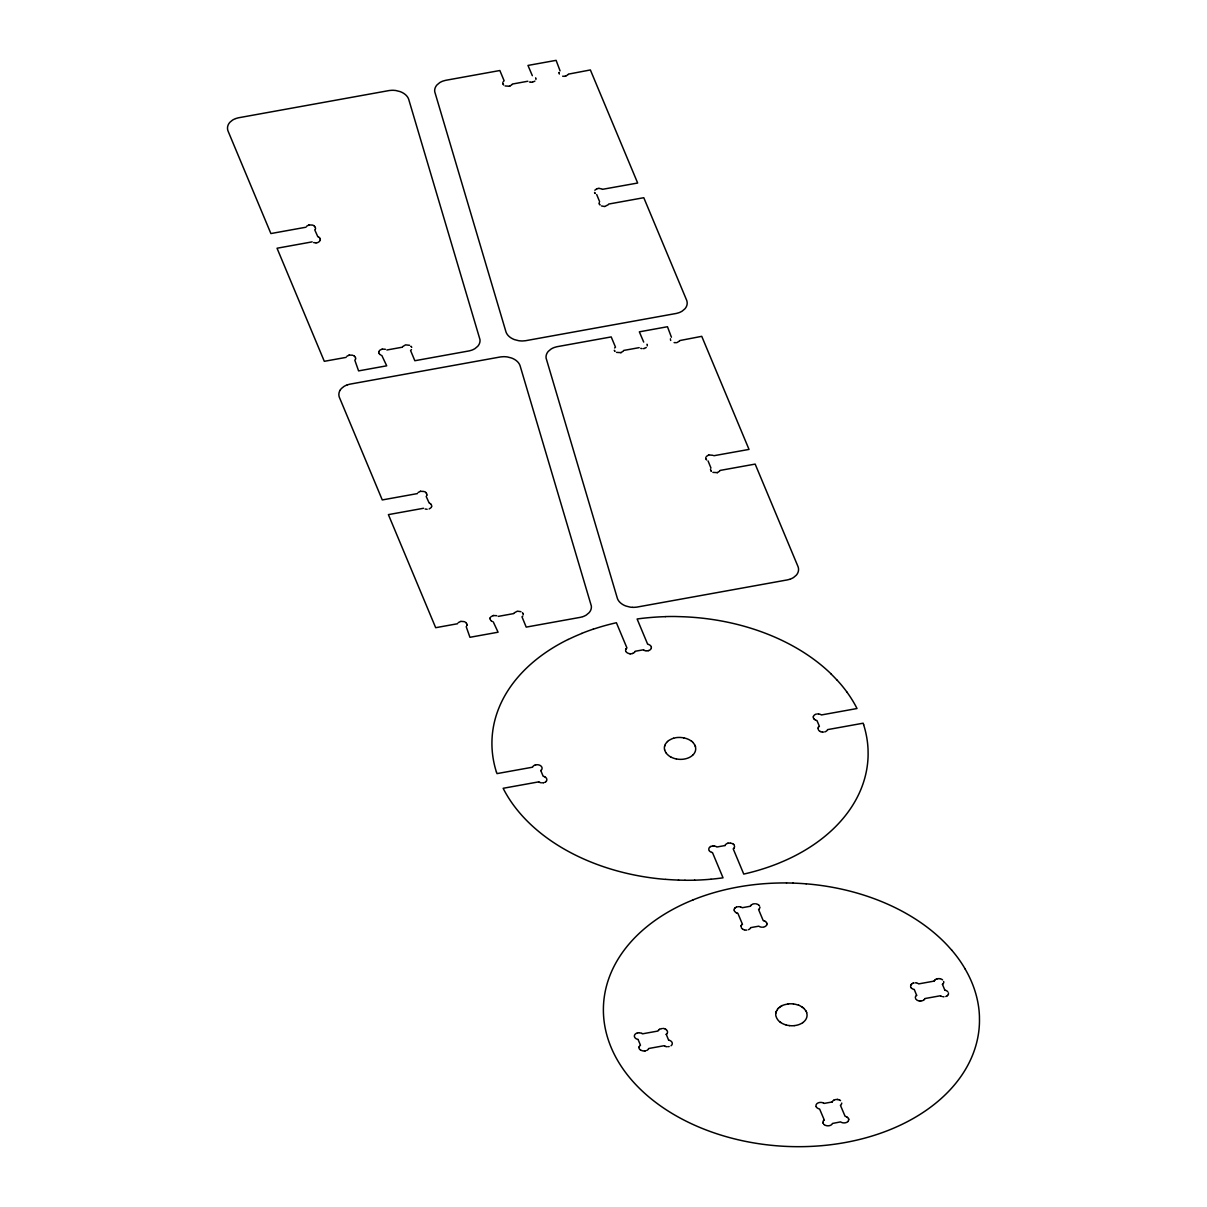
<?xml version="1.0" encoding="UTF-8"?>
<svg xmlns="http://www.w3.org/2000/svg" width="1207" height="1207" viewBox="0 0 1207 1207"><rect width="100%" height="100%" fill="white"/><g stroke="black" fill="none" stroke-linecap="round" stroke-linejoin="round"><path stroke-width="1.5" d="M320.247 240.087L320.262 239.982A4.994 3.5 3 0 0 320.262 239.333M426.84 495.066L426.856 494.945A4.994 3.5 3 0 0 426.856 494.297M431.608 506.487L431.623 506.367A4.994 3.5 3 0 0 431.638 505.718M355.582 358.841L355.597 358.72A5.009 3.5 3 0 0 355.597 358.072M378.802 351.78L378.787 351.901A5.054 3.546 3 0 0 378.772 352.489M466.943 625.226L466.973 625.105A5.009 3.5 3 0 0 466.973 624.457M490.163 618.24L490.163 618.18A5.024 3.515 3 0 0 490.148 618.935M535.893 79.466L535.908 79.345A5.975 4.179 3 0 0 535.923 78.862M599.215 202.64L599.2 202.701A5.507 3.862 3 0 0 599.185 203.259L599.26 203.636M647.254 345.851L647.269 345.745A5.975 4.179 3 0 0 647.299 345.247M670.473 338.805L670.458 338.865A6.035 4.224 3 0 0 670.428 339.393M705.793 457.619L705.793 457.664A5.507 3.862 3 0 0 705.778 458.222L705.793 458.373M559.082 72.526L559.113 72.42A6.035 4.224 3 0 0 559.067 72.993M776.146 1012.205L776.101 1012.401A17.29 12.1 3 0 0 775.965 1012.96M568.452 74.125L590.374 69.946L637.658 183.026L602.444 189.333M915.57 996.59L915.54 996.635A5.522 3.862 3 0 0 915.389 997.148M943.527 983.071L943.557 983.011A5.522 3.862 3 0 0 943.708 982.498M948.31 994.477L948.325 994.432A5.522 3.862 3 0 0 948.476 993.919M315.268 229.3L315.299 229.239A5.763 4.028 3 0 0 315.434 228.847L315.495 228.561A4.994 3.5 3 0 0 315.495 227.912M320.036 240.706L320.066 240.661A5.763 4.028 3 0 0 320.202 240.253M355.371 359.46L355.401 359.399A5.718 3.998 3 0 0 355.552 359.007M378.983 351.207L379.013 351.162A5.748 4.028 3 0 0 378.832 351.614M426.629 495.685L426.659 495.639A5.763 4.028 3 0 0 426.795 495.232M431.397 507.106L431.427 507.046A5.763 4.028 3 0 0 431.578 506.653M466.747 625.845L466.762 625.799A5.718 3.998 3 0 0 466.913 625.392M490.344 617.607L490.374 617.546A5.748 4.028 3 0 0 490.208 617.999M679.782 340.555L701.75 336.331L749.019 449.411L713.82 455.733M924.668 998.958L924.698 998.898A5.069 3.546 3 0 0 924.849 998.566L940.389 995.76A4.919 3.44 3 0 0 940.721 996.016M934.399 980.748L934.429 980.688A5.069 3.546 3 0 0 934.263 981.08L918.708 983.886A4.707 3.289 3 0 0 918.225 983.599M568.241 74.502L565.781 76.116M411.466 349.608L410.576 350.513L414.846 360.727L468.557 351.011A9.777 6.835 3 0 0 469.357 350.86L471.65 350.196A9.671 6.759 3 0 0 472.375 349.924A9.641 6.744 3 0 0 473.069 349.623L474.396 348.944A9.867 6.895 3 0 0 475.03 348.567L477.655 346.364A9.731 6.82 3 0 0 477.942 346.032A30.914 21.635 3 0 0 478.334 345.534A29.149 20.398 3 0 0 478.575 345.187A9.581 6.714 3 0 0 478.892 344.644L479.104 344.297A24.2 16.928 3 0 0 479.435 343.557A22.571 15.782 3 0 0 479.632 342.984A20.187 14.122 3 0 0 479.798 342.411A19.523 13.669 3 0 0 479.964 341.445A18.346 12.824 3 0 0 480.009 340.676L480.009 340.283A17.788 12.447 3 0 0 479.948 339.499L408.811 99.698A16.295 11.406 3 0 0 407.815 97.435L407.332 96.711A17.788 12.447 3 0 0 406.774 96.017L406.487 95.685A18.346 12.824 3 0 0 405.839 95.021A19.523 13.669 3 0 0 404.933 94.252A20.187 14.122 3 0 0 404.345 93.814A22.571 15.782 3 0 0 403.742 93.392L403.53 93.271A21.922 15.344 3 0 0 402.882 92.879L402.429 92.637A9.581 6.714 3 0 0 401.961 92.396A29.149 20.398 3 0 0 401.252 92.064A30.914 21.635 3 0 0 400.769 91.868A9.731 6.82 3 0 0 400.03 91.581L396.047 90.57A9.867 6.895 3 0 0 395.232 90.45L393.557 90.314A9.641 6.744 3 0 0 392.713 90.299A9.671 6.759 3 0 0 391.883 90.299L389.393 90.51A9.777 6.835 3 0 0 388.594 90.646L238.971 117.698A9.762 6.835 3 0 0 238.171 117.864L235.878 118.512M608.343 204.662L604.767 206.488M614.635 347.978L615.479 347.133L611.21 336.919L557.498 346.62A9.777 6.835 3 0 0 556.699 346.786L554.405 347.45A9.671 6.759 3 0 0 553.681 347.722A9.641 6.744 3 0 0 552.987 348.023L551.659 348.702A9.867 6.895 3 0 0 551.026 349.079L548.4 351.282A9.731 6.82 3 0 0 548.114 351.599A30.914 21.635 3 0 0 547.722 352.112A29.149 20.398 3 0 0 547.48 352.459A9.581 6.714 3 0 0 547.163 352.987L546.952 353.349A24.2 16.928 3 0 0 546.62 354.089A22.571 15.782 3 0 0 546.424 354.647A20.187 14.122 3 0 0 546.258 355.22A19.523 13.669 3 0 0 546.092 356.186A18.346 12.824 3 0 0 546.047 356.97L546.047 357.363A17.788 12.447 3 0 0 546.107 358.147L617.245 597.948A16.295 11.406 3 0 0 618.24 600.211L618.723 600.935A17.788 12.447 3 0 0 619.282 601.629L619.568 601.961A18.346 12.824 3 0 0 620.217 602.61A19.523 13.669 3 0 0 621.122 603.394A20.187 14.122 3 0 0 621.711 603.832A22.571 15.782 3 0 0 622.314 604.239L622.525 604.375A21.922 15.344 3 0 0 623.174 604.767L623.627 605.009A9.581 6.714 3 0 0 624.094 605.25A29.149 20.398 3 0 0 624.804 605.567A30.914 21.635 3 0 0 625.286 605.778A9.731 6.82 3 0 0 626.026 606.065L630.009 607.076A9.867 6.895 3 0 0 630.823 607.196L632.498 607.332M514.122 612.93L517.411 611.164L520.971 611.693M706.231 456.563L708.66 454.979M719.644 471.152L717.26 472.676M503.228 81.638L504.119 80.748L499.849 70.519L446.137 80.235A9.777 6.835 3 0 0 445.338 80.401L443.044 81.05A9.671 6.759 3 0 0 442.32 81.322A9.641 6.744 3 0 0 441.611 81.623L440.283 82.302A9.867 6.895 3 0 0 439.665 82.68L437.04 84.882A9.731 6.82 3 0 0 436.753 85.214A30.914 21.635 3 0 0 436.361 85.727A29.149 20.398 3 0 0 436.119 86.074A9.581 6.714 3 0 0 435.787 86.602L435.591 86.964A24.2 16.928 3 0 0 435.259 87.704A22.571 15.782 3 0 0 435.048 88.262A20.187 14.122 3 0 0 434.897 88.835A19.523 13.669 3 0 0 434.716 89.801A18.346 12.824 3 0 0 434.671 90.585L434.686 90.978A17.788 12.447 3 0 0 434.746 91.762L505.869 331.548A16.295 11.406 3 0 0 506.88 333.811L507.362 334.535A17.788 12.447 3 0 0 507.906 335.229L508.207 335.576A18.346 12.824 3 0 0 508.856 336.225A19.523 13.669 3 0 0 509.761 336.994A20.187 14.122 3 0 0 510.335 337.432A22.571 15.782 3 0 0 510.953 337.854L511.165 337.99A21.922 15.344 3 0 0 511.813 338.367L512.266 338.609A9.581 6.714 3 0 0 512.719 338.85A29.149 20.398 3 0 0 513.428 339.182A30.914 21.635 3 0 0 513.91 339.393A9.731 6.82 3 0 0 514.665 339.665L518.633 340.691A9.867 6.895 3 0 0 519.463 340.796L521.137 340.932A9.641 6.744 3 0 0 521.967 340.962A9.671 6.759 3 0 0 522.812 340.947L525.286 340.736A9.777 6.835 3 0 0 526.101 340.615L675.724 313.548A9.777 6.835 3 0 0 676.508 313.398L678.802 312.734A9.671 6.759 3 0 0 679.541 312.462A9.641 6.744 3 0 0 680.235 312.16L681.563 311.481A9.867 6.895 3 0 0 682.196 311.104L684.822 308.901A9.731 6.82 3 0 0 685.108 308.585A30.914 21.635 3 0 0 685.501 308.072A29.149 20.398 3 0 0 685.742 307.725A9.581 6.714 3 0 0 686.059 307.181L686.255 306.834A24.2 16.928 3 0 0 686.602 306.095A22.571 15.782 3 0 0 686.798 305.522A20.187 14.122 3 0 0 686.964 304.964A19.523 13.669 3 0 0 687.13 303.983A18.346 12.824 3 0 0 687.175 303.213L687.175 302.821A17.788 12.447 3 0 0 687.1 302.037L686.904 301.056A15.872 11.104 3 0 0 686.511 299.909L643.784 197.707L608.645 204.058M511.964 84.671L509.52 86.3M402.716 346.575L405.567 344.87L409.595 345.293M594.84 190.208L596.982 188.684M599.607 201.629L596.696 194.523M623.34 351.056L620.881 352.685M522.827 616.008L521.997 616.852L526.207 627.112L579.918 617.411A9.777 6.835 3 0 0 580.718 617.245L582.513 616.762M710.968 468.029L708.056 460.923M679.601 340.887L677.142 342.516M319.493 241.491L317.773 242.547M430.854 507.875L429.149 508.932M346.862 356.261L349.306 355.039M354.828 360.229L358.585 370.896L386.708 365.812L381.804 355.431M379.601 350.347L382.031 349.125M466.189 626.629L469.945 637.296L498.084 632.212L493.241 621.846M490.962 616.732L493.407 615.51M306.714 226.147L309.188 224.879M418.075 492.531L420.549 491.264M458.177 622.691L460.667 621.424M534.882 81.095L532.649 82.136M560.063 70.836L556.11 60.35L527.972 65.434L532.332 75.679M646.258 347.48L644.417 348.431M671.424 337.221L667.471 326.735L639.348 331.834L643.693 342.064M750.528 906.019A5.069 3.546 3 0 1 751.071 905.22A5.809 4.059 3 0 1 751.403 904.903L751.448 904.873M668.603 1040.117L666.249 1034.308M916.626 995.292L914.272 989.484M944.825 990.162L942.471 984.354M780.899 1006.457L780.703 1006.578A16.31 11.406 3 0 0 780.114 1006.97M912.673 983.403L912.613 983.433A4.919 3.44 3 0 0 912.1 983.72M581.819 633.434L576.282 635.757A187.93 131.488 3 0 0 568.21 639.499M693.18 899.834L687.643 902.157A187.93 131.488 3 0 0 679.586 905.899A188.201 131.684 3 0 0 700.256 1127.625A188.201 131.684 3 0 0 978.937 1030.144A187.93 131.488 3 0 0 979.481 1020.971L979.435 1016.369A188.201 131.684 3 0 0 978.937 1009.49A188.926 132.182 3 0 0 976.916 998.008A187.93 131.488 3 0 0 965.193 969.1M347.254 384.897L349.547 384.248A9.762 6.835 3 0 1 350.332 384.082L499.954 357.031A9.777 6.835 3 0 1 500.769 356.91L503.244 356.699A9.671 6.759 3 0 1 504.088 356.684A9.641 6.744 3 0 1 504.918 356.714L506.593 356.85A9.867 6.895 3 0 1 507.423 356.955L511.391 357.966A9.731 6.82 3 0 1 512.13 358.253A30.914 21.635 3 0 1 512.628 358.464A29.149 20.398 3 0 1 513.337 358.796A9.581 6.714 3 0 1 513.79 359.022L514.242 359.264A21.922 15.344 3 0 1 514.891 359.656L515.102 359.792A22.571 15.782 3 0 1 515.721 360.199A20.187 14.122 3 0 1 516.294 360.637A19.523 13.669 3 0 1 517.2 361.421A18.346 12.824 3 0 1 517.848 362.07L518.15 362.402A17.788 12.447 3 0 1 518.693 363.111L519.176 363.82A16.295 11.406 3 0 1 520.187 366.083L591.309 605.884A17.788 12.447 3 0 1 591.37 606.668L591.385 607.061A18.346 12.824 3 0 1 591.324 607.845A19.523 13.669 3 0 1 591.158 608.811A20.187 14.122 3 0 1 591.008 609.384A22.571 15.782 3 0 1 590.796 609.942A24.2 16.928 3 0 1 590.464 610.682L590.268 611.044A9.581 6.714 3 0 1 589.936 611.572A29.149 20.398 3 0 1 589.695 611.919A30.914 21.635 3 0 1 589.303 612.432A9.731 6.82 3 0 1 589.016 612.749L586.391 614.966A9.867 6.895 3 0 1 585.772 615.344L584.444 616.023A9.641 6.744 3 0 1 583.735 616.324A9.671 6.759 3 0 1 583.011 616.596M596.846 188.73L598.823 188.367M789.68 579.3L787.884 579.782A9.777 6.835 3 0 1 787.085 579.948L637.462 607A9.777 6.835 3 0 1 636.662 607.136L634.173 607.332A9.671 6.759 3 0 1 632.77 607.332M509.671 86.255L505.084 85.953M621.032 352.64L616.536 352.384M644.251 348.476L643.376 348.627M717.411 472.631L712.899 472.375M512.266 84.068L527.821 81.246M564.665 76.328L565.555 76.177M309.037 224.909L312.704 225.09M306.05 227.203L270.896 233.555L228.168 131.337A15.616 10.923 3 0 1 227.836 130.386A16.189 11.331 3 0 1 227.685 129.813L227.58 129.209A16.868 11.814 3 0 1 227.52 128.44L227.52 128.048A17.894 12.523 3 0 1 227.565 127.263A19.01 13.292 3 0 1 227.731 126.297A20.413 14.273 3 0 1 227.897 125.724A21.5 15.042 3 0 1 228.093 125.166A23.461 16.415 3 0 1 228.425 124.427A9.837 6.88 3 0 1 228.621 124.065A9.807 6.865 3 0 1 228.953 123.536A28.53 19.961 3 0 1 229.194 123.189A31.518 22.043 3 0 1 229.586 122.676A9.611 6.729 3 0 1 229.873 122.345A36.738 25.709 3 0 1 230.175 122.028L232.498 120.142A9.596 6.714 3 0 1 233.117 119.765L234.46 119.086A9.686 6.789 3 0 1 235.652 118.603M312.175 241.868L277.037 248.235L324.306 361.315L346.153 357.363M316.113 242.879L317.169 242.728M349.14 355.069L352.655 355.22M386.859 350L402.414 347.178M623.642 350.452L639.197 347.646M420.398 491.294L424.064 491.49M417.411 493.588L382.272 499.939L339.544 397.737A15.616 10.923 3 0 1 339.197 396.771A16.189 11.331 3 0 1 339.046 396.198L338.956 395.609A16.868 11.814 3 0 1 338.88 394.825L338.88 394.433A17.894 12.523 3 0 1 338.926 393.648A19.01 13.292 3 0 1 339.092 392.682A20.413 14.273 3 0 1 339.258 392.109A21.5 15.042 3 0 1 339.454 391.551A23.461 16.415 3 0 1 339.801 390.812A9.837 6.88 3 0 1 340.193 390.148M708.886 454.918L713.081 455.326M423.551 508.268L388.398 514.62L435.682 627.7L457.513 623.747M720.006 470.443L755.16 464.092L797.887 566.294A15.872 11.104 3 0 1 798.28 567.456L798.476 568.422A17.788 12.447 3 0 1 798.536 569.206L798.536 569.598A18.346 12.824 3 0 1 798.491 570.383A19.523 13.669 3 0 1 798.325 571.349A20.187 14.122 3 0 1 798.159 571.922A22.571 15.782 3 0 1 797.963 572.48A24.2 16.928 3 0 1 797.631 573.219L797.435 573.581A9.581 6.714 3 0 1 797.103 574.11A29.149 20.398 3 0 1 796.861 574.457A30.914 21.635 3 0 1 796.469 574.97A9.731 6.82 3 0 1 796.182 575.301L793.557 577.504A9.867 6.895 3 0 1 792.939 577.881L791.596 578.56A9.641 6.744 3 0 1 790.902 578.862A9.671 6.759 3 0 1 790.178 579.134M493.241 615.54L496.771 615.691M498.235 616.385L513.79 613.578M538.744 781.864L503.138 788.292L503.938 789.846A188.232 131.699 3 0 0 665.268 879.375M725.06 845.534L716.913 846.997A4.828 3.38 3 0 0 716.189 846.59M742.29 907.709L750.437 906.231M750.633 927.64L758.765 926.176A5.235 3.651 3 0 0 760.546 926.976A5.537 3.877 3 0 0 761.361 927.127M648.627 1048.521L664.182 1045.7A4.949 3.455 3 0 0 664.906 1046.122M823.551 1103.077A5.009 3.515 3 0 1 824.14 1103.409L832.257 1101.961M382.363 349.064L385.395 349.291M676.433 342.667L674.11 342.622M460.983 621.364L464.031 621.605M532.332 82.197L530.914 82.257M564.333 76.343L562.658 76.207M604.435 206.503L601.463 205.944M315.947 242.879L313.654 242.577M427.142 509.279L425.166 509.022M598.989 188.367L601.72 188.926M685.003 880.25L678.44 880.114M786.511 882.951L793.074 883.086M530.673 82.242L529.451 82.001M641.958 348.612L640.736 348.37M740.359 906.879L740.268 906.849A5.522 3.862 3 0 0 739.529 906.729M744.598 929.918L744.674 929.948A5.522 3.862 3 0 0 745.413 930.069M737.311 913.171L737.386 913.186A5.069 3.546 3 0 0 737.869 913.307L742.471 924.321A4.919 3.44 3 0 0 742.109 924.547M763.759 920.715L763.669 920.685A5.069 3.546 3 0 0 763.201 920.579L758.584 909.55A4.707 3.289 3 0 0 758.977 909.233M429.149 503.017L426.162 496.379M317.773 236.632L314.801 229.979M313.503 225.437L313.699 225.558A5.718 3.998 3 0 1 314.137 225.845L314.258 225.935M429.647 503.259L429.843 503.364A5.718 3.998 3 0 1 430.28 503.651L430.386 503.741M492.2 621.439L491.943 621.288A5.703 3.998 3 0 1 491.505 621.002L491.385 620.926M464.982 621.997L465.178 622.103A5.658 3.968 3 0 1 465.615 622.39L465.736 622.48M318.21 236.828L318.482 236.964A5.718 3.998 3 0 1 318.904 237.251L319.025 237.341M380.839 355.054L380.643 354.949A5.703 3.998 3 0 1 380.145 354.617L380.069 354.571M353.545 355.567L353.817 355.718A5.658 3.968 3 0 1 354.239 356.005L354.36 356.095M424.804 491.792L425.06 491.943A5.718 3.998 3 0 1 425.498 492.23L425.618 492.32M691.581 741.324L691.4 741.189A16.31 11.406 3 0 0 690.811 740.766A15.661 10.954 3 0 0 689.363 739.831A15.812 11.059 3 0 0 687.281 738.895A16.159 11.301 3 0 0 685.289 738.246A15.661 10.954 3 0 0 683.705 737.824M802.942 1007.724L802.761 1007.573A16.31 11.406 3 0 0 802.187 1007.151M779.933 1021.876L780.129 1022.027A16.31 11.406 3 0 0 780.703 1022.45M836.889 679.873L840.419 683.841A188.232 131.699 3 0 1 846.861 691.973M951.78 950.241L948.249 946.273A187.93 131.488 3 0 0 942.607 940.464A188.292 131.744 3 0 0 806.201 883.826M594.945 193.165L594.991 193.226A5.326 3.727 3 0 0 595.247 193.527M503.334 84.596L503.379 84.656A5.326 3.727 3 0 0 503.636 84.958M706.306 459.55L706.351 459.611A5.326 3.727 3 0 0 706.608 459.912M711.089 470.971L711.119 471.032A5.326 3.727 3 0 0 711.391 471.333M614.71 350.981L614.74 351.041A5.326 3.727 3 0 0 615.012 351.343M411.315 346.605L411.346 346.665A5.326 3.727 3 0 0 411.044 346.303M319.704 238.035L319.749 238.081A4.903 3.44 3 0 0 319.191 237.477M379.3 353.787L379.345 353.847A4.934 3.455 3 0 0 379.858 354.39M426.448 493.225L426.297 492.999A4.722 3.304 3 0 0 425.664 492.501M431.065 504.42L431.11 504.481A4.903 3.44 3 0 0 430.552 503.877M490.661 620.172L490.706 620.232A4.934 3.455 3 0 0 491.219 620.775M594.795 192.954L594.84 193.014A5.16 3.606 3 0 1 594.553 192.441M503.228 84.43L503.198 84.384A5.16 3.606 3 0 1 502.957 83.871M706.201 459.399L706.17 459.339A5.16 3.606 3 0 1 705.914 458.841M614.559 350.769L614.604 350.83A5.16 3.606 3 0 1 614.318 350.271M411.451 346.816L411.496 346.877A5.16 3.606 3 0 1 411.738 347.375M910.968 987.417L910.998 987.462A5.25 3.666 3 0 0 911.391 987.99M915.736 998.823L915.766 998.883A5.25 3.666 3 0 0 916.173 999.411M559.369 74.034L559.339 73.974A4.24 2.957 3 0 1 559.203 73.642M670.73 340.434L670.7 340.374A4.24 2.957 3 0 1 670.564 340.042M535.621 77.836L535.652 77.897A4.24 2.957 3 0 1 535.802 78.244M646.997 344.236L647.027 344.297A4.24 2.957 3 0 1 647.163 344.629M540.766 770.504L543.165 776.267A5.235 3.666 3 0 1 544.719 776.765M638.065 1039.438L640.464 1045.202A5.009 3.515 3 0 0 639.197 1047.042M863.669 724.788L863.156 723.204L827.534 729.632A5.447 3.817 3 0 1 827.248 730.235A5.175 3.621 3 0 1 826.991 730.567A5.115 3.576 3 0 1 824.894 731.849M496.484 772.027L496.997 773.612L532.604 767.184A5.13 3.591 3 0 1 532.921 766.551A5.024 3.515 3 0 1 534.988 765.057M664.74 749.985L664.785 750.181A16.189 11.316 3 0 0 665.555 752.021A15.978 11.18 3 0 0 665.872 752.565M320.217 239.092L320.202 239.031A4.903 3.44 3 0 0 319.961 238.428M502.821 83.358L502.836 83.404A5.492 3.847 3 0 1 502.806 82.906M599.577 204.375A5.16 3.606 3 0 1 599.336 203.862M600.015 204.949A5.326 3.727 3 0 1 599.547 204.315M314.288 226.101A4.722 3.304 3 0 1 314.786 226.629M315.027 227.022A4.722 3.304 3 0 1 315.223 227.444M379.028 353.349A5.054 3.546 3 0 1 378.892 353.017M355.341 357.227A5.009 3.5 3 0 1 355.492 357.559M354.405 356.261A4.722 3.304 3 0 1 354.888 356.789M693.15 899.834A188.201 131.684 3 0 1 704.571 895.609A188.926 132.182 3 0 1 719.478 891.143A187.9 131.472 3 0 1 760.41 884.022A188.926 132.182 3 0 1 776.689 883.056A188.201 131.684 3 0 1 786.542 882.936M951.78 950.211A188.201 131.684 3 0 1 958.252 958.388A188.926 132.182 3 0 1 965.178 969.025M792.969 883.102A187.9 131.472 3 0 1 806.08 883.841M816.4 1107A5.839 4.089 3 0 1 816.234 1106.683M816.113 1106.381A5.733 4.013 3 0 1 815.992 1105.914A4.994 3.485 3 0 1 816.777 1103.832A4.979 3.485 3 0 1 817.561 1103.213A4.873 3.41 3 0 1 821.439 1102.459A5.009 3.515 3 0 1 822.842 1102.776A4.964 3.47 3 0 1 823.461 1103.047M816.46 1107.211A5.13 3.591 3 0 0 817.924 1108.388A4.964 3.47 3 0 0 818.814 1108.78A5.13 3.591 3 0 0 819.613 1109.007L824.29 1120.036A4.949 3.455 3 0 0 823.732 1120.534M822.948 1121.937A5.009 3.5 3 0 1 823.702 1120.383M823.099 1123.053A5.763 4.028 3 0 1 823.008 1122.721M823.28 1123.506A5.854 4.104 3 0 1 823.068 1122.978M824.487 1124.833A5.175 3.621 3 0 0 826.584 1125.678A5.009 3.515 3 0 0 827.157 1125.769A4.858 3.395 3 0 0 831.035 1125.03A4.964 3.485 3 0 0 831.834 1124.366A5.1 3.576 3 0 0 832.408 1123.476L840.585 1121.891A5.009 3.515 3 0 0 841.822 1122.51A5.175 3.621 3 0 0 842.697 1122.766A5.009 3.515 3 0 0 843.271 1122.857A4.858 3.395 3 0 0 847.148 1122.103A4.964 3.485 3 0 0 847.948 1121.454M824.125 1124.577A5.175 3.621 3 0 1 823.808 1124.305M848.687 1119.432A5.084 3.561 3 0 1 847.918 1121.499M848.581 1118.934A5.763 4.028 3 0 1 848.657 1119.266M848.295 1118.316A5.839 4.089 3 0 1 848.627 1119.04M846.786 1116.913A5.13 3.591 3 0 1 847.842 1117.667M846.68 1116.867A4.949 3.455 3 0 0 845.881 1116.52A5.13 3.591 3 0 0 845.096 1116.309L840.404 1105.265A4.949 3.455 3 0 0 840.977 1104.782A5.054 3.53 3 0 0 841.686 1103.424A5.281 3.696 3 0 0 841.717 1103.077M837.371 1099.336A5.054 3.53 3 0 1 837.945 1099.426M839.499 1099.954A5.054 3.53 3 0 1 840.525 1100.633M839.574 1100.135A4.964 3.47 3 0 0 838.91 1099.849A5.175 3.621 3 0 0 838.126 1099.637M833.675 1100.286A4.873 3.41 3 0 1 837.552 1099.547M833.675 1100.301A4.979 3.485 3 0 0 832.875 1100.95A5.115 3.576 3 0 0 832.287 1101.84M911.33 987.914A5.96 4.164 3 0 0 911.798 988.382A5.416 3.802 3 0 0 912.281 988.714L912.341 988.759A5.809 4.059 3 0 0 912.824 989.016A5.069 3.546 3 0 0 913.955 989.423M915.736 996.258A5.13 3.591 3 0 1 916.671 995.262M915.449 998.144A5.824 4.074 3 0 1 915.389 997.797M916.581 999.788A5.416 3.802 3 0 0 917.048 1000.135L917.124 1000.181A5.809 4.059 3 0 0 917.592 1000.437A5.069 3.546 3 0 0 918.723 1000.829M920.051 1001.025A5.311 3.712 3 0 1 919.296 1000.95M920.85 1001.01A5.416 3.787 3 0 1 920.353 1001.041M922.239 1000.754A5.839 4.074 3 0 1 921.62 1000.905M923.928 999.879A5.069 3.546 3 0 1 922.993 1000.497M924.547 999.17A5.522 3.862 3 0 1 924.17 999.622M947.012 995.941A4.919 3.44 3 0 1 946.484 996.213L946.424 996.258A5.13 3.591 3 0 1 945.76 996.499M943.995 996.771A5.039 3.515 3 0 1 942.742 996.68M941.716 996.424A5.039 3.515 3 0 1 941.188 996.213M948.144 994.809A5.13 3.591 3 0 1 947.254 995.76M948.43 992.923A5.824 4.074 3 0 1 948.491 993.27M947.782 991.732A5.96 4.164 3 0 0 947.299 991.279A5.416 3.802 3 0 0 946.816 990.932A5.809 4.059 3 0 0 946.288 990.63A5.069 3.546 3 0 0 945.141 990.238M943.361 983.403A5.13 3.591 3 0 1 942.426 984.384M943.648 981.502A5.824 4.074 3 0 1 943.708 981.849M940.374 978.817A5.069 3.546 3 0 1 941.535 979.224A5.809 4.059 3 0 1 941.988 979.481L942.048 979.511A5.416 3.802 3 0 1 942.531 979.858M939.061 978.621A5.311 3.712 3 0 1 939.8 978.711M937.401 978.756A5.416 3.787 3 0 1 938.744 978.621M936.858 978.892A5.839 4.074 3 0 1 937.477 978.741M935.169 979.782A5.069 3.546 3 0 1 936.315 979.043M934.55 980.476A5.522 3.862 3 0 1 934.927 980.024M917.32 983.207A5.009 3.5 3 0 1 917.833 983.403M911.134 984.58A5.069 3.546 3 0 1 911.813 983.901M912.779 983.343A5.069 3.546 3 0 1 913.443 983.102M915.344 982.815A5.069 3.546 3 0 1 916.611 982.905M913.488 983.102A5.688 3.983 3 0 1 913.925 983.011M910.847 985.048A5.235 3.651 3 0 1 911.164 984.55M910.651 985.621A5.537 3.877 3 0 1 910.802 985.093M910.666 986.738A5.824 4.074 3 0 1 910.606 986.375M734.233 910.41A5.416 3.787 3 0 1 734.188 910.063M734.656 911.391A5.839 4.074 3 0 1 734.414 910.953M736.074 912.658A5.115 3.576 3 0 1 735.667 912.401A5.054 3.53 3 0 1 735.169 911.994M734.927 907.951A5.054 3.53 3 0 0 734.384 908.735A6.02 4.209 3 0 0 734.263 909.324A5.311 3.712 3 0 0 734.188 909.852M736.994 913.08A5.522 3.862 3 0 1 736.345 912.794M742.471 928.952A4.919 3.44 3 0 1 742.049 928.59L742.003 928.53A5.13 3.591 3 0 1 741.49 927.957A5.688 3.983 3 0 1 741.385 927.64M744.115 929.797A5.13 3.591 3 0 1 742.727 929.134M741.007 926.584A5.13 3.591 3 0 1 741.098 925.694M741.43 924.969A5.13 3.591 3 0 1 741.702 924.607M741.249 925.935A5.99 4.194 3 0 1 741.46 925.437M746.831 930.069A5.824 4.074 3 0 1 746.333 930.099M748.506 929.662A5.96 4.164 3 0 0 749.14 929.345A5.416 3.802 3 0 0 749.607 929.013L749.668 928.968A5.809 4.059 3 0 0 750.015 928.651A5.069 3.546 3 0 0 750.543 927.866M762.945 927.157A5.824 4.074 3 0 1 762.447 927.187M766.656 924.954A5.069 3.546 3 0 1 766.113 925.754A5.809 4.059 3 0 1 765.781 926.056L765.721 926.101A5.416 3.802 3 0 1 765.253 926.418A5.96 4.164 3 0 1 764.619 926.75A5.069 3.546 3 0 1 763.865 927.036M766.626 925A6.02 4.209 3 0 0 766.792 924.562A5.311 3.712 3 0 0 766.883 924.034M766.717 923.099A5.567 3.893 3 0 1 766.883 923.808M766.415 922.48A5.839 4.074 3 0 1 766.656 922.933M765.087 921.273A5.069 3.546 3 0 1 766.023 921.952M764.061 920.805A5.522 3.862 3 0 1 764.725 921.092M759.897 907.076A5.039 3.515 3 0 1 759.807 907.951M759.475 908.66A5.039 3.515 3 0 1 759.218 909.022M759.444 905.823A5.13 3.591 3 0 0 759.067 905.341L759.007 905.295A4.919 3.44 3 0 0 758.584 904.918M758.403 904.767A5.235 3.651 3 0 0 756.623 903.998A5.537 3.877 3 0 0 755.823 903.832M754.224 903.817A5.824 4.074 3 0 1 754.722 903.787M752.565 904.194A5.069 3.546 3 0 1 753.228 903.952M751.448 904.858A5.416 3.802 3 0 1 751.916 904.541M740.51 906.91A5.235 3.651 3 0 1 741.249 907.151A5.069 3.546 3 0 1 741.913 907.468M738.111 906.729A5.824 4.074 3 0 1 738.609 906.698M736.345 907.181A5.25 3.666 3 0 1 737.024 906.94M736.436 907.136A5.96 4.164 3 0 0 735.802 907.453A5.416 3.802 3 0 0 735.335 907.785L735.289 907.815A5.809 4.059 3 0 0 734.942 908.147M641.868 1033.403A4.858 3.395 3 0 1 642.577 1033.811L658.041 1031.019A5.13 3.591 3 0 1 658.358 1030.401A4.964 3.47 3 0 1 658.796 1029.873M637.899 1039.408A5.1 3.576 3 0 1 636.602 1038.955A4.964 3.485 3 0 1 635.636 1038.367A4.858 3.395 3 0 1 634.414 1035.621A5.009 3.515 3 0 1 635.938 1033.584A5.145 3.606 3 0 1 636.874 1033.177M640.178 1049.773A4.949 3.455 3 0 1 638.941 1046.967M640.419 1049.788A4.964 3.485 3 0 0 641.37 1050.377A5.1 3.576 3 0 0 642.667 1050.814A5.039 3.53 3 0 0 644.131 1050.98M644.991 1050.92A5.763 4.028 3 0 1 644.523 1050.965M645.639 1050.799A5.839 4.089 3 0 1 644.885 1050.935M648.506 1048.792A5.13 3.591 3 0 1 648.325 1049.124A4.949 3.455 3 0 1 647.857 1049.668A5.13 3.591 3 0 1 646.771 1050.437M667.184 1046.741A5.009 3.5 3 0 1 664.68 1046.137M669.161 1046.544A5.839 4.089 3 0 1 668.422 1046.68M671.017 1045.76A5.175 3.621 3 0 0 671.424 1045.383A4.964 3.47 3 0 0 671.861 1044.87A5.175 3.621 3 0 0 672.133 1044.327A5.009 3.515 3 0 0 672.239 1043.919A4.873 3.41 3 0 0 671.032 1041.173A4.979 3.485 3 0 0 670.066 1040.585A5.115 3.576 3 0 0 668.769 1040.132M666.656 1033.977A5.175 3.621 3 0 1 666.173 1034.384M666.717 1033.901A4.964 3.47 3 0 0 667.079 1033.448A5.175 3.621 3 0 0 667.365 1032.905A5.009 3.515 3 0 0 667.471 1032.498A4.873 3.41 3 0 0 666.264 1029.752M665.268 1029.013A4.964 3.47 3 0 1 666.234 1029.601M663.186 1028.424A5.009 3.515 3 0 1 665.178 1028.998M661.677 1028.62A5.733 4.013 3 0 1 662.326 1028.545M660.802 1028.802A5.839 4.089 3 0 1 661.24 1028.696M658.871 1029.812A5.13 3.591 3 0 1 659.475 1029.33M659.399 1029.405A5.16 3.606 3 0 1 659.807 1029.179M641.822 1033.433A5.054 3.53 3 0 0 639.816 1032.875A5.266 3.681 3 0 0 639.378 1032.83M638.79 1032.8A5.718 3.998 3 0 0 638.337 1032.845A5.839 4.089 3 0 0 637.266 1033.056M694.749 880.175A188.232 131.699 3 0 1 684.927 880.265M496.379 771.982A188.232 131.699 3 0 1 568.135 639.454M581.714 633.403A188.232 131.699 3 0 1 593.135 629.179M665.298 616.596A188.232 131.699 3 0 1 675.135 616.505L681.714 616.702A187.93 131.488 3 0 1 694.825 617.456A188.292 131.744 3 0 1 831.261 674.064M593.24 629.209A188.926 132.182 3 0 1 608.117 624.758A187.507 131.186 3 0 1 614.212 623.234L616.4 622.737L626.946 647.963A4.828 3.38 3 0 0 626.373 648.461M626.056 648.868A5.175 3.621 3 0 1 626.312 648.536M626.101 648.778A5.266 3.681 3 0 0 625.633 650.452A5.266 3.681 3 0 0 625.694 650.799M625.935 651.599A5.175 3.621 3 0 0 628.44 653.379A5.235 3.666 3 0 0 629.798 653.711M634.49 652.293A5.115 3.576 3 0 1 632.438 653.485M630.492 653.787A5.115 3.576 3 0 1 629.888 653.772M631.216 653.711A5.266 3.681 3 0 1 630.718 653.741M632.498 653.47A5.914 4.134 3 0 1 631.865 653.621M634.55 652.218A5.175 3.621 3 0 0 634.791 651.886A5.447 3.817 3 0 0 635.108 651.282L643.24 649.819A4.828 3.38 3 0 0 643.965 650.226M647.329 650.799A5.266 3.681 3 0 1 646.183 650.814M645.7 650.754A5.266 3.681 3 0 1 643.829 650.241M648.612 650.558A5.914 4.134 3 0 1 647.978 650.709M648.461 650.648A5.175 3.621 3 0 0 650.905 648.974A5.235 3.666 3 0 0 651.312 648.023M651.282 646.982A5.266 3.681 3 0 1 651.327 647.857M651.026 646.243A5.175 3.621 3 0 0 648.536 644.447A5.447 3.817 3 0 0 647.661 644.221L637.115 618.995L639.378 618.678A187.507 131.186 3 0 1 648.913 617.652A188.926 132.182 3 0 1 665.313 616.656M831.095 674.004A187.93 131.488 3 0 1 836.738 679.813M846.876 692.018A188.926 132.182 3 0 1 853.817 702.625A187.507 131.186 3 0 1 856.216 706.97L857.015 708.524L821.409 714.951A4.828 3.38 3 0 0 820.685 714.544A5.266 3.681 3 0 0 818.934 714.016M863.639 724.698A187.507 131.186 3 0 1 865.51 731.517A188.926 132.182 3 0 1 867.546 743.074A188.232 131.699 3 0 1 868.059 749.985L868.12 754.586A187.93 131.488 3 0 1 867.546 763.759A188.292 131.744 3 0 1 791.943 857.317A187.93 131.488 3 0 1 783.871 861.044L778.334 863.382A188.232 131.699 3 0 1 766.913 867.592A188.926 132.182 3 0 1 752.036 872.058A187.507 131.186 3 0 1 745.926 873.581L743.753 874.079L733.207 848.853A4.828 3.38 3 0 0 733.781 848.355M817.305 713.971A5.266 3.681 3 0 1 818.467 713.956M813.322 716.747A5.235 3.666 3 0 1 816.219 714.076M815.51 720.081A5.115 3.576 3 0 1 813.729 718.603M813.367 717.743A5.266 3.681 3 0 1 813.322 716.867M813.759 718.648A5.914 4.134 3 0 1 813.518 718.195M815.645 720.126A5.175 3.621 3 0 0 816.113 720.323A5.447 3.817 3 0 0 816.973 720.564L819.387 726.312A4.828 3.38 3 0 0 818.829 726.81M820.292 731.502A5.115 3.576 3 0 1 818.497 730.009M818.059 727.896A5.115 3.576 3 0 1 818.708 726.644M818.135 729.149A5.266 3.681 3 0 1 818.09 728.274M822.239 732.061A5.235 3.666 3 0 1 820.383 731.533M823.672 732.061A5.266 3.681 3 0 1 822.51 732.076M678.651 880.084A187.93 131.488 3 0 1 665.54 879.33M710.893 879.224A188.926 132.182 3 0 1 694.613 880.19M734.46 845.956A5.266 3.681 3 0 1 733.796 848.385M733.479 844.297A5.266 3.681 3 0 1 734.007 844.93M728.937 843.105A5.266 3.681 3 0 1 730.084 843.089M730.567 843.135A5.266 3.681 3 0 1 733.75 844.478M727.655 843.346A5.914 4.134 3 0 1 728.289 843.195M727.806 843.24A5.175 3.621 3 0 0 725.347 844.93A5.447 3.817 3 0 0 725.045 845.534M714.242 846.016A5.235 3.666 3 0 1 715.857 846.439M713.473 845.956A4.979 3.485 3 0 1 714.046 845.971M712.824 846.016A5.266 3.681 3 0 1 713.322 845.986M712.175 846.107A5.914 4.134 3 0 0 711.542 846.258A5.175 3.621 3 0 0 710.621 846.635M708.871 849.788A5.266 3.681 3 0 1 710.651 846.454M711.391 852.278A5.175 3.621 3 0 1 709.143 850.588M711.617 852.368A5.447 3.817 3 0 0 712.492 852.595L723.038 877.821L720.775 878.123A187.507 131.186 3 0 1 711.119 879.194M541.43 782.83A5.069 3.546 3 0 1 538.684 781.819M543.09 782.815A5.794 4.043 3 0 1 542.622 782.86M543.965 782.649A5.824 4.074 3 0 1 543.527 782.755M545.534 781.91A5.009 3.5 3 0 1 545.157 782.151M546.409 781.035A5.13 3.591 3 0 0 546.696 780.476A4.903 3.425 3 0 0 544.644 776.72M545.473 781.985A5.13 3.591 3 0 0 545.79 781.729A4.903 3.425 3 0 0 546.409 781.08M540.751 770.549A4.903 3.425 3 0 0 541.641 769.659A5.13 3.591 3 0 0 541.928 769.055A4.903 3.425 3 0 0 539.876 765.298A5.25 3.681 3 0 0 537.568 764.74M536.24 764.77A5.794 4.043 3 0 1 536.708 764.74M535.365 764.951A5.824 4.074 3 0 1 535.802 764.846M692.592 755.265A15.661 10.954 3 0 1 691.37 756.246A16.31 11.406 3 0 1 690.811 756.623L690.615 756.744A15.812 11.059 3 0 1 689.318 757.468A15.661 10.954 3 0 1 686.496 758.539A15.857 11.089 3 0 1 683.72 759.143A15.661 10.954 3 0 1 677.972 759.203A17.29 12.1 3 0 1 677.233 759.082L676.961 759.037A16.234 11.361 3 0 1 676.433 758.947M676.358 758.947A15.661 10.954 3 0 1 674.788 758.584A16.159 11.301 3 0 1 672.872 757.921A15.812 11.059 3 0 1 670.79 756.94M670.685 756.94A15.661 10.954 3 0 1 669.236 756.05A16.31 11.406 3 0 1 668.753 755.627L668.572 755.491A15.812 11.059 3 0 1 667.501 754.541A15.661 10.954 3 0 1 665.781 752.549M664.635 749.954A15.661 10.954 3 0 1 664.514 746.529M664.816 745.413A15.661 10.954 3 0 1 665.283 744.327A16.159 11.301 3 0 1 666.234 742.984A15.812 11.059 3 0 1 667.531 741.566M667.471 741.505A15.661 10.954 3 0 1 668.693 740.525A16.31 11.406 3 0 1 669.342 740.193L669.538 740.072A15.812 11.059 3 0 1 670.836 739.348A15.661 10.954 3 0 1 673.551 738.231M692.622 742.214A15.661 10.954 3 0 1 694.281 744.236A15.978 11.18 3 0 1 694.598 744.794M692.622 755.25A15.812 11.059 3 0 0 693.919 753.832A16.159 11.301 3 0 0 694.779 752.444A15.661 10.954 3 0 0 695.247 751.373A16.234 11.361 3 0 0 695.368 750.995L695.413 750.814A17.29 12.1 3 0 0 695.549 750.241A15.661 10.954 3 0 0 695.685 748.913A15.721 10.999 3 0 0 695.428 746.831M691.596 741.158A15.812 11.059 3 0 1 692.637 742.064M695.368 746.333A15.812 11.059 3 0 1 695.473 746.711A16.31 11.406 3 0 0 694.749 744.975M683.72 737.869A16.234 11.361 3 0 0 683.192 737.779L682.921 737.733A17.29 12.1 3 0 0 682.106 737.628A15.661 10.954 3 0 0 676.403 737.613A15.857 11.089 3 0 0 673.597 738.277M664.906 745.443A16.234 11.361 3 0 0 664.785 745.82L664.725 746.001A17.29 12.1 3 0 0 664.604 746.56M776.146 1011.994A16.189 11.316 3 0 1 776.267 1011.617M802.73 1022.646A15.661 10.954 3 0 0 803.953 1021.65A15.812 11.059 3 0 0 805.28 1020.217A16.159 11.301 3 0 0 806.155 1018.844A15.661 10.954 3 0 0 806.608 1017.757A16.234 11.361 3 0 0 806.729 1017.38L806.789 1017.199A17.29 12.1 3 0 0 806.91 1016.641A15.661 10.954 3 0 0 807.045 1015.313A15.721 10.999 3 0 0 806.789 1013.216A15.812 11.059 3 0 0 806.729 1012.733M794.221 1025.648A15.661 10.954 3 0 1 789.333 1025.603M786.149 1024.969A15.661 10.954 3 0 0 787.718 1025.347A16.234 11.361 3 0 0 788.337 1025.422L788.593 1025.467A17.29 12.1 3 0 0 789.408 1025.588M780.597 1022.435A15.661 10.954 3 0 0 782.061 1023.325A15.782 11.044 3 0 0 784.097 1024.275A16.159 11.301 3 0 0 786.225 1024.969M775.875 1012.929A15.661 10.954 3 0 0 775.995 1016.339L776.146 1016.566A16.189 11.316 3 0 0 776.916 1018.421A15.978 11.18 3 0 0 777.248 1018.949A15.661 10.954 3 0 0 778.787 1020.956A15.782 11.044 3 0 0 779.767 1021.816M776.176 1011.798A15.661 10.954 3 0 1 776.644 1010.712M778.832 1007.905A15.661 10.954 3 0 1 780.054 1006.91M782.106 1005.703A15.661 10.954 3 0 1 784.912 1004.616A15.978 11.18 3 0 1 785.727 1004.48A16.189 11.316 3 0 1 788.065 1004.028M788.563 1003.907A15.661 10.954 3 0 1 793.452 1003.952M802.187 1007.121A15.661 10.954 3 0 0 800.739 1006.231A15.812 11.059 3 0 0 798.642 1005.084M803.998 1008.599A15.661 10.954 3 0 1 805.642 1010.621A15.978 11.18 3 0 1 805.959 1011.179M794.281 1025.618A15.782 11.044 3 0 0 794.825 1025.558A16.189 11.316 3 0 0 797.163 1025.12A15.978 11.18 3 0 0 797.918 1024.924A15.661 10.954 3 0 0 800.679 1023.853A15.812 11.059 3 0 0 801.946 1023.159L802.187 1023.023A16.31 11.406 3 0 0 802.761 1022.631M777.459 1009.173A15.782 11.044 3 0 1 778.756 1007.754M780.793 1006.231A15.782 11.044 3 0 1 782.061 1005.537M788.035 1003.786A15.782 11.044 3 0 1 788.578 1003.726M802.972 1007.543A15.812 11.059 3 0 1 803.998 1008.464M805.959 1010.938A16.234 11.361 3 0 1 806.668 1012.598M798.642 1005.295A16.159 11.301 3 0 0 796.65 1004.631A15.661 10.954 3 0 0 795.066 1004.209A16.234 11.361 3 0 0 794.553 1004.164L794.281 1004.118A17.29 12.1 3 0 0 793.482 1004.013M776.735 1010.757A16.159 11.301 3 0 1 777.595 1009.384M710.546 469.644A5.507 3.862 3 0 1 710.531 469.206M710.938 470.76A5.16 3.606 3 0 1 710.697 470.247M431.321 504.828A4.903 3.44 3 0 1 431.518 505.265M426.403 493.407A4.722 3.304 3 0 1 426.584 493.829M340.314 389.921A28.53 19.961 3 0 1 340.555 389.574A31.518 22.043 3 0 1 340.947 389.061A9.611 6.729 3 0 1 341.234 388.745A36.738 25.709 3 0 1 341.536 388.413L343.859 386.527A9.596 6.714 3 0 1 344.493 386.149L345.821 385.471A9.686 6.789 3 0 1 347.012 384.988M523.265 614.137A5.477 3.832 3 0 1 523.28 614.574M523.099 613.775A5.16 3.606 3 0 0 522.857 613.262L522.676 612.99A5.326 3.727 3 0 0 522.42 612.688M490.404 619.734A5.054 3.546 3 0 1 490.253 619.402M466.717 623.612A5.009 3.5 3 0 1 466.853 623.944M465.766 622.661A4.722 3.304 3 0 1 466.249 623.189"/></g></svg>
